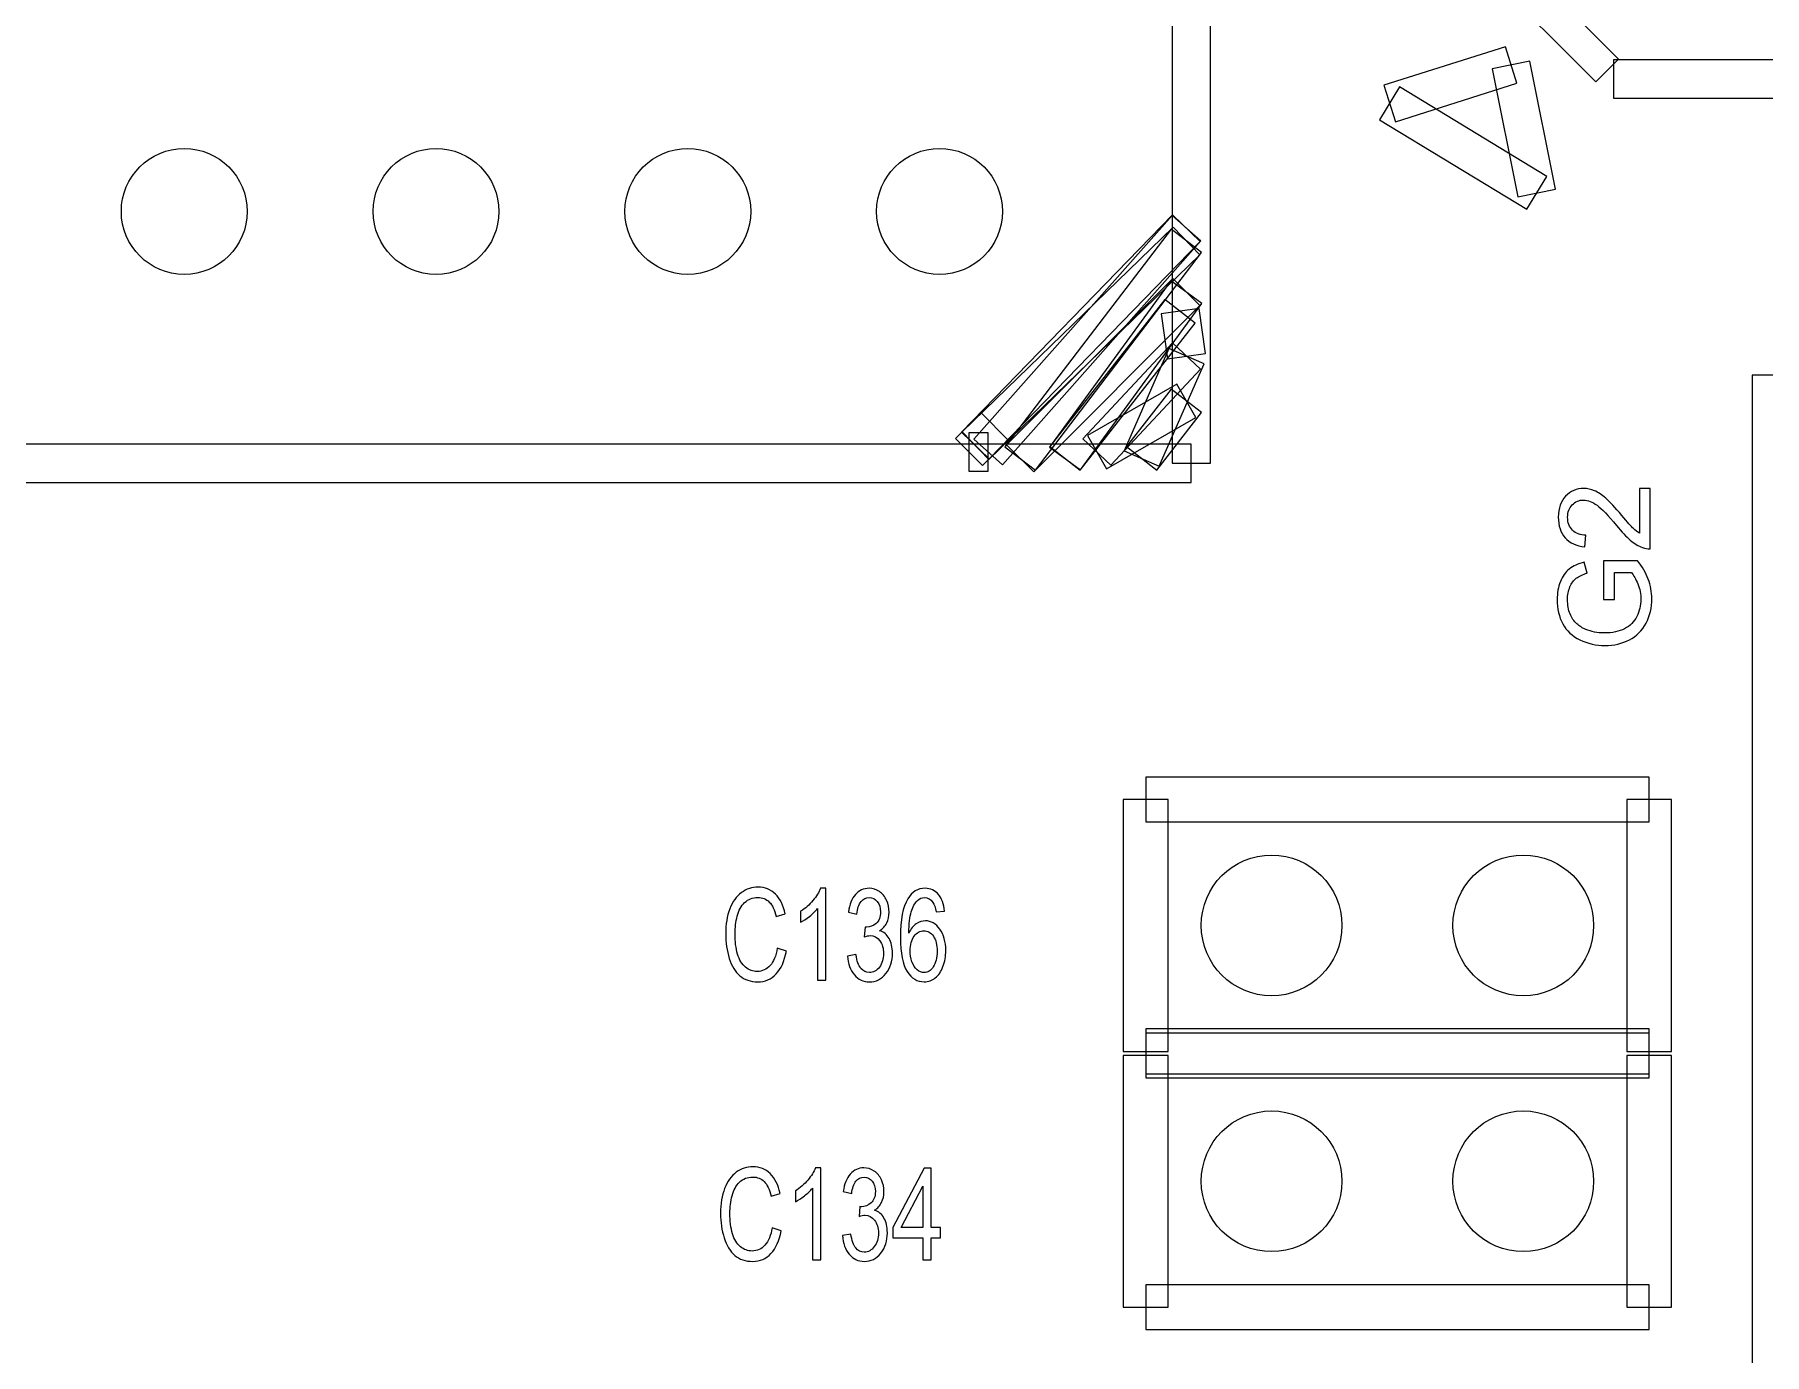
# Model space of a CAD drawing. Header units: millimetres. Extents: x -53.6 to 42.1, y -42.3 to 19.5.
# Drawn here: x -8.46 to -1.58, y -37.68 to -32.44 of the extents above; entities that cross this region are included whole.
import ezdxf

# ---------------------------------------------------------------- set-up
doc = ezdxf.new("R2010")
doc.units = ezdxf.units.MM
doc.header["$MEASUREMENT"] = 0
for name, color, linetype in [('BG_OUTLINE', 7, 'Continuous'), ('PG_SILKSCREEN_TOP', 7, 'Continuous'), ('PIN_TOP', 7, 'Continuous'), ('RD_SILKSCREEN_TOP', 7, 'Continuous')]:
    doc.layers.add(name, color=color, linetype=linetype)

msp = doc.modelspace()

# ---------------------------------------------------------------- linework, layer by layer
at = {"layer": 'BG_OUTLINE', "color": 3, "lineweight": 9}
msp.add_open_spline([(-35.58, -42.2737), (-35.58, -42.2737), (-35.58, 2.7261), (-35.58, 2.7261), (-35.58, 2.7261), (-35.58, 2.7261), (19.4199, 2.7261), (19.4199, 2.7261), (19.4199, 2.7261), (19.4199, 2.7261), (19.4199, -42.2737), (19.4199, -42.2737), (19.4199, -42.2737), (19.4199, -42.2737), (-35.58, -42.2737), (-35.58, -42.2737)], degree=3, knots=[0, 0, 0, 0, 0.25, 0.25, 0.25, 0.25, 0.5, 0.5, 0.5, 0.5, 0.75, 0.75, 0.75, 0.75, 1, 1, 1, 1], dxfattribs=at)
at = {"layer": 'PG_SILKSCREEN_TOP', "color": 6, "lineweight": 9}
for points in [[(-3.7853, -34.1396), (-3.7853, -34.1396), (-3.9377, -34.1396), (-3.9377, -34.1396), (-3.9377, -34.1396), (-3.9377, -34.1396), (-3.9377, -11.1394), (-3.9377, -11.1394), (-3.9377, -11.1394), (-3.9377, -11.1394), (-3.7853, -11.1394), (-3.7853, -11.1394), (-3.7853, -11.1394), (-3.7853, -11.1394), (-3.7853, -34.1396), (-3.7853, -34.1396)], [(-2.165, -32.5354), (-2.165, -32.5354), (-2.2549, -32.6251), (-2.2549, -32.6251), (-2.2549, -32.6251), (-2.2549, -32.6251), (-2.6849, -32.1948), (-2.6849, -32.1948), (-2.6849, -32.1948), (-2.6849, -32.1948), (-2.595, -32.1051), (-2.595, -32.1051), (-2.595, -32.1051), (-2.595, -32.1051), (-2.165, -32.5354), (-2.165, -32.5354)], [(-2.6139, -32.4855), (-2.6139, -32.4855), (-2.568, -32.6308), (-2.568, -32.6308), (-2.568, -32.6308), (-2.568, -32.6308), (-3.0506, -32.7832), (-3.0506, -32.7832), (-3.0506, -32.7832), (-3.0506, -32.7832), (-3.0965, -32.6379), (-3.0965, -32.6379), (-3.0965, -32.6379), (-3.0965, -32.6379), (-2.6139, -32.4855), (-2.6139, -32.4855)], [(-2.4146, -33.0512), (-2.4146, -33.0512), (-2.5641, -33.0811), (-2.5641, -33.0811), (-2.5641, -33.0811), (-2.5641, -33.0811), (-2.6657, -32.5731), (-2.6657, -32.5731), (-2.6657, -32.5731), (-2.6657, -32.5731), (-2.5162, -32.5432), (-2.5162, -32.5432), (-2.5162, -32.5432), (-2.5162, -32.5432), (-2.4146, -33.0512), (-2.4146, -33.0512)], [(11.3234, -32.5374), (11.3234, -32.5374), (11.3234, -32.6898), (11.3234, -32.6898), (11.3234, -32.6898), (11.3234, -32.6898), (-2.1846, -32.6898), (-2.1846, -32.6898), (-2.1846, -32.6898), (-2.1846, -32.6898), (-2.1846, -32.5374), (-2.1846, -32.5374), (-2.1846, -32.5374), (-2.1846, -32.5374), (11.3234, -32.5374), (11.3234, -32.5374)], [(-3.1132, -32.7756), (-3.1132, -32.7756), (-3.0339, -32.6455), (-3.0339, -32.6455), (-3.0339, -32.6455), (-3.0339, -32.6455), (-2.4497, -33.0011), (-2.4497, -33.0011), (-2.4497, -33.0011), (-2.4497, -33.0011), (-2.529, -33.1312), (-2.529, -33.1312), (-2.529, -33.1312), (-2.529, -33.1312), (-3.1132, -32.7756), (-3.1132, -32.7756)], [(-4.6643, -34.1225), (-4.6643, -34.1225), (-4.7736, -34.0164), (-4.7736, -34.0164), (-4.7736, -34.0164), (-4.7736, -34.0164), (-3.9354, -33.1528), (-3.9354, -33.1528), (-3.9354, -33.1528), (-3.9354, -33.1528), (-3.8261, -33.2589), (-3.8261, -33.2589), (-3.8261, -33.2589), (-3.8261, -33.2589), (-4.6643, -34.1225), (-4.6643, -34.1225)], [(-3.9378, -33.1553), (-3.9378, -33.1553), (-3.8237, -33.2564), (-3.8237, -33.2564), (-3.8237, -33.2564), (-3.8237, -33.2564), (-4.6111, -34.1454), (-4.6111, -34.1454), (-4.6111, -34.1454), (-4.6111, -34.1454), (-4.7252, -34.0443), (-4.7252, -34.0443), (-4.7252, -34.0443), (-4.7252, -34.0443), (-3.9378, -33.1553), (-3.9378, -33.1553)], [(-3.9338, -33.2019), (-3.9338, -33.2019), (-3.8277, -33.3114), (-3.8277, -33.3114), (-3.8277, -33.3114), (-3.8277, -33.3114), (-4.6659, -34.1242), (-4.6659, -34.1242), (-4.6659, -34.1242), (-4.6659, -34.1242), (-4.772, -34.0147), (-4.772, -34.0147), (-4.772, -34.0147), (-4.772, -34.0147), (-3.9338, -33.2019), (-3.9338, -33.2019)], [(-4.4806, -34.1665), (-4.4806, -34.1665), (-4.6017, -34.074), (-4.6017, -34.074), (-4.6017, -34.074), (-4.6017, -34.074), (-3.9413, -33.2104), (-3.9413, -33.2104), (-3.9413, -33.2104), (-3.9413, -33.2104), (-3.8202, -33.3029), (-3.8202, -33.3029), (-3.8202, -33.3029), (-3.8202, -33.3029), (-4.4806, -34.1665), (-4.4806, -34.1665)], [(-3.9346, -33.406), (-3.9346, -33.406), (-3.8269, -33.5137), (-3.8269, -33.5137), (-3.8269, -33.5137), (-3.8269, -33.5137), (-4.4873, -34.1741), (-4.4873, -34.1741), (-4.4873, -34.1741), (-4.4873, -34.1741), (-4.595, -34.0664), (-4.595, -34.0664), (-4.595, -34.0664), (-4.595, -34.0664), (-3.9346, -33.406), (-3.9346, -33.406)], [(-4.3018, -34.1652), (-4.3018, -34.1652), (-4.4249, -34.0753), (-4.4249, -34.0753), (-4.4249, -34.0753), (-4.4249, -34.0753), (-3.9423, -33.4149), (-3.9423, -33.4149), (-3.9423, -33.4149), (-3.9423, -33.4149), (-3.8192, -33.5048), (-3.8192, -33.5048), (-3.8192, -33.5048), (-3.8192, -33.5048), (-4.3018, -34.1652), (-4.3018, -34.1652)], [(-3.9662, -33.4891), (-3.9662, -33.4891), (-3.8461, -33.583), (-3.8461, -33.583), (-3.8461, -33.583), (-3.8461, -33.583), (-4.3033, -34.1672), (-4.3033, -34.1672), (-4.3033, -34.1672), (-4.3033, -34.1672), (-4.4234, -34.0733), (-4.4234, -34.0733), (-4.4234, -34.0733), (-4.4234, -34.0733), (-3.9662, -33.4891), (-3.9662, -33.4891)], [(-3.8053, -33.7031), (-3.8053, -33.7031), (-3.9562, -33.7246), (-3.9562, -33.7246), (-3.9562, -33.7246), (-3.9562, -33.7246), (-3.9816, -33.5468), (-3.9816, -33.5468), (-3.9816, -33.5468), (-3.9816, -33.5468), (-3.8307, -33.5253), (-3.8307, -33.5253), (-3.8307, -33.5253), (-3.8307, -33.5253), (-3.8053, -33.7031), (-3.8053, -33.7031)], [(-4.1806, -34.1468), (-4.1806, -34.1468), (-4.2921, -34.0429), (-4.2921, -34.0429), (-4.2921, -34.0429), (-4.2921, -34.0429), (-3.9365, -33.6619), (-3.9365, -33.6619), (-3.9365, -33.6619), (-3.9365, -33.6619), (-3.825, -33.7658), (-3.825, -33.7658), (-3.825, -33.7658), (-3.825, -33.7658), (-4.1806, -34.1468), (-4.1806, -34.1468)], [(-3.9506, -33.6833), (-3.9506, -33.6833), (-3.8109, -33.7444), (-3.8109, -33.7444), (-3.8109, -33.7444), (-3.8109, -33.7444), (-3.9887, -34.1508), (-3.9887, -34.1508), (-3.9887, -34.1508), (-3.9887, -34.1508), (-4.1284, -34.0897), (-4.1284, -34.0897), (-4.1284, -34.0897), (-4.1284, -34.0897), (-3.9506, -33.6833), (-3.9506, -33.6833)], [(-1.6329, -33.7901), (-1.6329, -33.7901), (-1.4551, -33.7901), (-1.4551, -33.7901), (-1.4551, -33.7901), (-1.4551, -33.7901), (-1.4551, -41.5117), (-1.4551, -41.5117), (-1.4551, -41.5117), (-1.4551, -41.5117), (-1.6329, -41.5117), (-1.6329, -41.5117), (-1.6329, -41.5117), (-1.6329, -41.5117), (-1.6329, -33.7901), (-1.6329, -33.7901)], [(-3.9186, -33.8255), (-3.9186, -33.8255), (-3.8429, -33.9578), (-3.8429, -33.9578), (-3.8429, -33.9578), (-3.8429, -33.9578), (-4.1985, -34.161), (-4.1985, -34.161), (-4.1985, -34.161), (-4.1985, -34.161), (-4.2742, -34.0287), (-4.2742, -34.0287), (-4.2742, -34.0287), (-4.2742, -34.0287), (-3.9186, -33.8255), (-3.9186, -33.8255)], [(-3.9984, -34.167), (-3.9984, -34.167), (-4.1187, -34.0735), (-4.1187, -34.0735), (-4.1187, -34.0735), (-4.1187, -34.0735), (-3.9409, -33.8449), (-3.9409, -33.8449), (-3.9409, -33.8449), (-3.9409, -33.8449), (-3.8206, -33.9384), (-3.8206, -33.9384), (-3.8206, -33.9384), (-3.8206, -33.9384), (-3.9984, -34.167), (-3.9984, -34.167)], [(-4.6905, -34.1487), (-4.6905, -34.1487), (-4.7982, -34.041), (-4.7982, -34.041), (-4.7982, -34.041), (-4.7982, -34.041), (-4.6966, -33.9394), (-4.6966, -33.9394), (-4.6966, -33.9394), (-4.6966, -33.9394), (-4.5889, -34.0471), (-4.5889, -34.0471), (-4.5889, -34.0471), (-4.5889, -34.0471), (-4.6905, -34.1487), (-4.6905, -34.1487)], [(-26.8617, -34.2158), (-26.8617, -34.2158), (-26.8617, -34.0634), (-26.8617, -34.0634), (-26.8617, -34.0634), (-26.8617, -34.0634), (-3.8615, -34.0634), (-3.8615, -34.0634), (-3.8615, -34.0634), (-3.8615, -34.0634), (-3.8615, -34.2158), (-3.8615, -34.2158), (-3.8615, -34.2158), (-3.8615, -34.2158), (-26.8617, -34.2158), (-26.8617, -34.2158)], [(-4.6682, -34.0187), (-4.6682, -34.0187), (-4.6682, -34.1711), (-4.6682, -34.1711), (-4.6682, -34.1711), (-4.6682, -34.1711), (-4.7444, -34.1711), (-4.7444, -34.1711), (-4.7444, -34.1711), (-4.7444, -34.1711), (-4.7444, -34.0187), (-4.7444, -34.0187), (-4.7444, -34.0187), (-4.7444, -34.0187), (-4.6682, -34.0187), (-4.6682, -34.0187)], [(-4.0426, -35.5635), (-4.0426, -35.5635), (-4.0426, -35.3857), (-4.0426, -35.3857), (-4.0426, -35.3857), (-4.0426, -35.3857), (-2.0426, -35.3857), (-2.0426, -35.3857), (-2.0426, -35.3857), (-2.0426, -35.3857), (-2.0426, -35.5635), (-2.0426, -35.5635), (-2.0426, -35.5635), (-2.0426, -35.5635), (-4.0426, -35.5635), (-4.0426, -35.5635)], [(-3.9537, -36.4744), (-3.9537, -36.4744), (-4.1315, -36.4744), (-4.1315, -36.4744), (-4.1315, -36.4744), (-4.1315, -36.4744), (-4.1315, -35.4746), (-4.1315, -35.4746), (-4.1315, -35.4746), (-4.1315, -35.4746), (-3.9537, -35.4746), (-3.9537, -35.4746), (-3.9537, -35.4746), (-3.9537, -35.4746), (-3.9537, -36.4744), (-3.9537, -36.4744)], [(-2.1315, -35.4746), (-2.1315, -35.4746), (-1.9537, -35.4746), (-1.9537, -35.4746), (-1.9537, -35.4746), (-1.9537, -35.4746), (-1.9537, -36.4744), (-1.9537, -36.4744), (-1.9537, -36.4744), (-1.9537, -36.4744), (-2.1315, -36.4744), (-2.1315, -36.4744), (-2.1315, -36.4744), (-2.1315, -36.4744), (-2.1315, -35.4746), (-2.1315, -35.4746)], [(-2.0426, -36.3855), (-2.0426, -36.3855), (-2.0426, -36.5633), (-2.0426, -36.5633), (-2.0426, -36.5633), (-2.0426, -36.5633), (-4.0426, -36.5633), (-4.0426, -36.5633), (-4.0426, -36.5633), (-4.0426, -36.5633), (-4.0426, -36.3855), (-4.0426, -36.3855), (-4.0426, -36.3855), (-4.0426, -36.3855), (-2.0426, -36.3855), (-2.0426, -36.3855)], [(-4.0426, -36.5795), (-4.0426, -36.5795), (-4.0426, -36.4017), (-4.0426, -36.4017), (-4.0426, -36.4017), (-4.0426, -36.4017), (-2.0426, -36.4017), (-2.0426, -36.4017), (-2.0426, -36.4017), (-2.0426, -36.4017), (-2.0426, -36.5795), (-2.0426, -36.5795), (-2.0426, -36.5795), (-2.0426, -36.5795), (-4.0426, -36.5795), (-4.0426, -36.5795)], [(-3.9537, -37.4904), (-3.9537, -37.4904), (-4.1315, -37.4904), (-4.1315, -37.4904), (-4.1315, -37.4904), (-4.1315, -37.4904), (-4.1315, -36.4906), (-4.1315, -36.4906), (-4.1315, -36.4906), (-4.1315, -36.4906), (-3.9537, -36.4906), (-3.9537, -36.4906), (-3.9537, -36.4906), (-3.9537, -36.4906), (-3.9537, -37.4904), (-3.9537, -37.4904)], [(-2.1315, -36.4906), (-2.1315, -36.4906), (-1.9537, -36.4906), (-1.9537, -36.4906), (-1.9537, -36.4906), (-1.9537, -36.4906), (-1.9537, -37.4904), (-1.9537, -37.4904), (-1.9537, -37.4904), (-1.9537, -37.4904), (-2.1315, -37.4904), (-2.1315, -37.4904), (-2.1315, -37.4904), (-2.1315, -37.4904), (-2.1315, -36.4906), (-2.1315, -36.4906)], [(-2.0426, -37.4015), (-2.0426, -37.4015), (-2.0426, -37.5793), (-2.0426, -37.5793), (-2.0426, -37.5793), (-2.0426, -37.5793), (-4.0426, -37.5793), (-4.0426, -37.5793), (-4.0426, -37.5793), (-4.0426, -37.5793), (-4.0426, -37.4015), (-4.0426, -37.4015), (-4.0426, -37.4015), (-4.0426, -37.4015), (-2.0426, -37.4015), (-2.0426, -37.4015)]]:
    msp.add_open_spline(points, degree=3, knots=[0, 0, 0, 0, 0.25, 0.25, 0.25, 0.25, 0.5, 0.5, 0.5, 0.5, 0.75, 0.75, 0.75, 0.75, 1, 1, 1, 1], dxfattribs=at)
at = {"layer": 'PIN_TOP', "lineweight": 9}
for points in [[(-7.6115, -33.1396), (-7.6115, -33.0015), (-7.7234, -32.8896), (-7.8614, -32.8896), (-7.8614, -32.8896), (-7.9995, -32.8896), (-8.1114, -33.0015), (-8.1114, -33.1395), (-8.1114, -33.1395), (-8.1114, -33.2776), (-7.9995, -33.3895), (-7.8615, -33.3895), (-7.8615, -33.3895), (-7.7234, -33.3895), (-7.6115, -33.2776), (-7.6115, -33.1396)], [(-6.6115, -33.1396), (-6.6115, -33.0015), (-6.7234, -32.8896), (-6.8614, -32.8896), (-6.8614, -32.8896), (-6.9995, -32.8896), (-7.1114, -33.0015), (-7.1114, -33.1395), (-7.1114, -33.1395), (-7.1114, -33.2776), (-6.9995, -33.3895), (-6.8615, -33.3895), (-6.8615, -33.3895), (-6.7234, -33.3895), (-6.6115, -33.2776), (-6.6115, -33.1396)], [(-5.6115, -33.1396), (-5.6115, -33.0015), (-5.7234, -32.8896), (-5.8614, -32.8896), (-5.8614, -32.8896), (-5.9995, -32.8896), (-6.1114, -33.0015), (-6.1114, -33.1395), (-6.1114, -33.1395), (-6.1114, -33.2776), (-5.9995, -33.3895), (-5.8615, -33.3895), (-5.8615, -33.3895), (-5.7234, -33.3895), (-5.6115, -33.2776), (-5.6115, -33.1396)], [(-4.6115, -33.1396), (-4.6115, -33.0015), (-4.7234, -32.8896), (-4.8614, -32.8896), (-4.8614, -32.8896), (-4.9995, -32.8896), (-5.1114, -33.0015), (-5.1114, -33.1395), (-5.1114, -33.1395), (-5.1114, -33.2776), (-4.9995, -33.3895), (-4.8615, -33.3895), (-4.8615, -33.3895), (-4.7234, -33.3895), (-4.6115, -33.2776), (-4.6115, -33.1396)], [(-3.2631, -35.9745), (-3.2631, -35.8201), (-3.3881, -35.6951), (-3.5424, -35.6951), (-3.5424, -35.6951), (-3.6968, -35.695), (-3.8218, -35.8201), (-3.8218, -35.9744), (-3.8218, -35.9744), (-3.8219, -36.1288), (-3.6968, -36.2538), (-3.5425, -36.2538), (-3.5425, -36.2538), (-3.3881, -36.2539), (-3.2631, -36.1288), (-3.2631, -35.9745)], [(-2.2633, -35.9745), (-2.2633, -35.8201), (-2.3883, -35.6951), (-2.5426, -35.6951), (-2.5426, -35.6951), (-2.697, -35.695), (-2.822, -35.8201), (-2.822, -35.9744), (-2.822, -35.9744), (-2.8221, -36.1288), (-2.697, -36.2538), (-2.5427, -36.2538), (-2.5427, -36.2538), (-2.3883, -36.2539), (-2.2633, -36.1288), (-2.2633, -35.9745)], [(-3.2631, -36.9905), (-3.2631, -36.8361), (-3.3881, -36.7111), (-3.5424, -36.7111), (-3.5424, -36.7111), (-3.6968, -36.711), (-3.8218, -36.8361), (-3.8218, -36.9904), (-3.8218, -36.9904), (-3.8219, -37.1448), (-3.6968, -37.2698), (-3.5425, -37.2698), (-3.5425, -37.2698), (-3.3881, -37.2699), (-3.2631, -37.1448), (-3.2631, -36.9905)], [(-2.2633, -36.9905), (-2.2633, -36.8361), (-2.3883, -36.7111), (-2.5426, -36.7111), (-2.5426, -36.7111), (-2.697, -36.711), (-2.822, -36.8361), (-2.822, -36.9904), (-2.822, -36.9904), (-2.8221, -37.1448), (-2.697, -37.2698), (-2.5427, -37.2698), (-2.5427, -37.2698), (-2.3883, -37.2699), (-2.2633, -37.1448), (-2.2633, -36.9905)]]:
    msp.add_open_spline(points, degree=3, knots=[0, 0, 0, 0, 0.25, 0.25, 0.25, 0.25, 0.5, 0.5, 0.5, 0.5, 0.75, 0.75, 0.75, 0.75, 1, 1, 1, 1], dxfattribs=at)
at = {"layer": 'RD_SILKSCREEN_TOP', "color": 8}
for points, knots in [([(-2.0812, -34.239), (-2.0812, -34.239), (-2.0383, -34.239), (-2.0383, -34.239), (-2.0383, -34.239), (-2.0383, -34.239), (-2.0383, -34.4794), (-2.0383, -34.4794), (-2.0383, -34.4794), (-2.0491, -34.4797), (-2.0594, -34.478), (-2.0693, -34.4742), (-2.0693, -34.4742), (-2.0857, -34.4681), (-2.1018, -34.4583), (-2.1177, -34.4448), (-2.1177, -34.4448), (-2.1335, -34.4313), (-2.1519, -34.4118), (-2.1728, -34.3864), (-2.1728, -34.3864), (-2.2052, -34.3469), (-2.2308, -34.3201), (-2.2498, -34.3062), (-2.2498, -34.3062), (-2.2687, -34.2924), (-2.2866, -34.2854), (-2.3035, -34.2854), (-2.3035, -34.2854), (-2.3212, -34.2854), (-2.3361, -34.2918), (-2.3483, -34.3044), (-2.3483, -34.3044), (-2.3604, -34.3171), (-2.3665, -34.3336), (-2.3665, -34.3539), (-2.3665, -34.3539), (-2.3665, -34.3754), (-2.36, -34.3926), (-2.3471, -34.4055), (-2.3471, -34.4055), (-2.3342, -34.4184), (-2.3163, -34.425), (-2.2936, -34.4251), (-2.2936, -34.4251), (-2.2936, -34.4251), (-2.2982, -34.471), (-2.2982, -34.471), (-2.2982, -34.471), (-2.3325, -34.4679), (-2.3586, -34.456), (-2.3765, -34.4355), (-2.3765, -34.4355), (-2.3945, -34.415), (-2.4035, -34.3874), (-2.4035, -34.3529), (-2.4035, -34.3529), (-2.4035, -34.318), (-2.3937, -34.2904), (-2.3744, -34.2701), (-2.3744, -34.2701), (-2.355, -34.2497), (-2.3311, -34.2395), (-2.3025, -34.2395), (-2.3025, -34.2395), (-2.2879, -34.2395), (-2.2736, -34.2425), (-2.2595, -34.2485), (-2.2595, -34.2485), (-2.2455, -34.2544), (-2.2307, -34.2643), (-2.2152, -34.2781), (-2.2152, -34.2781), (-2.1996, -34.2919), (-2.1783, -34.3149), (-2.1512, -34.347), (-2.1512, -34.347), (-2.1286, -34.3737), (-2.1134, -34.3909), (-2.1054, -34.3985), (-2.1054, -34.3985), (-2.0974, -34.4062), (-2.0894, -34.4124), (-2.0812, -34.4174), (-2.0812, -34.4174), (-2.0812, -34.4174), (-2.0812, -34.239), (-2.0812, -34.239)], [0, 0, 0, 0, 0.045455, 0.045455, 0.045455, 0.045455, 0.090909, 0.090909, 0.090909, 0.090909, 0.136364, 0.136364, 0.136364, 0.136364, 0.181818, 0.181818, 0.181818, 0.181818, 0.227273, 0.227273, 0.227273, 0.227273, 0.272727, 0.272727, 0.272727, 0.272727, 0.318182, 0.318182, 0.318182, 0.318182, 0.363636, 0.363636, 0.363636, 0.363636, 0.409091, 0.409091, 0.409091, 0.409091, 0.454545, 0.454545, 0.454545, 0.454545, 0.5, 0.5, 0.5, 0.5, 0.545455, 0.545455, 0.545455, 0.545455, 0.590909, 0.590909, 0.590909, 0.590909, 0.636364, 0.636364, 0.636364, 0.636364, 0.681818, 0.681818, 0.681818, 0.681818, 0.727273, 0.727273, 0.727273, 0.727273, 0.772727, 0.772727, 0.772727, 0.772727, 0.818182, 0.818182, 0.818182, 0.818182, 0.863636, 0.863636, 0.863636, 0.863636, 0.909091, 0.909091, 0.909091, 0.909091, 0.954545, 0.954545, 0.954545, 0.954545, 1, 1, 1, 1]), ([(-2.181, -34.6805), (-2.181, -34.6805), (-2.2236, -34.6805), (-2.2236, -34.6805), (-2.2236, -34.6805), (-2.2236, -34.6805), (-2.2238, -34.5265), (-2.2238, -34.5265), (-2.2238, -34.5265), (-2.2238, -34.5265), (-2.0889, -34.5265), (-2.0889, -34.5265), (-2.0889, -34.5265), (-2.07, -34.5501), (-2.0559, -34.5745), (-2.0463, -34.5997), (-2.0463, -34.5997), (-2.0369, -34.6248), (-2.0321, -34.6506), (-2.0321, -34.677), (-2.0321, -34.677), (-2.0321, -34.7128), (-2.0397, -34.7453), (-2.0551, -34.7744), (-2.0551, -34.7744), (-2.0703, -34.8036), (-2.0925, -34.8256), (-2.1214, -34.8405), (-2.1214, -34.8405), (-2.1503, -34.8554), (-2.1827, -34.8629), (-2.2184, -34.8629), (-2.2184, -34.8629), (-2.2538, -34.8629), (-2.2868, -34.8554), (-2.3174, -34.8406), (-2.3174, -34.8406), (-2.3482, -34.8259), (-2.371, -34.8046), (-2.3859, -34.7768), (-2.3859, -34.7768), (-2.4007, -34.749), (-2.4081, -34.717), (-2.4081, -34.6808), (-2.4081, -34.6808), (-2.4081, -34.6545), (-2.4039, -34.6307), (-2.3953, -34.6095), (-2.3953, -34.6095), (-2.3869, -34.5882), (-2.375, -34.5716), (-2.3598, -34.5595), (-2.3598, -34.5595), (-2.3445, -34.5474), (-2.3247, -34.5383), (-2.3003, -34.5319), (-2.3003, -34.5319), (-2.3003, -34.5319), (-2.2883, -34.5754), (-2.2883, -34.5754), (-2.2883, -34.5754), (-2.3069, -34.5809), (-2.3214, -34.5876), (-2.332, -34.5957), (-2.332, -34.5957), (-2.3426, -34.6038), (-2.3511, -34.6154), (-2.3574, -34.6305), (-2.3574, -34.6305), (-2.3638, -34.6455), (-2.367, -34.6622), (-2.367, -34.6805), (-2.367, -34.6805), (-2.367, -34.7025), (-2.3636, -34.7216), (-2.3569, -34.7376), (-2.3569, -34.7376), (-2.3502, -34.7537), (-2.3414, -34.7665), (-2.3305, -34.7764), (-2.3305, -34.7764), (-2.3196, -34.7863), (-2.3076, -34.7939), (-2.2945, -34.7994), (-2.2945, -34.7994), (-2.2721, -34.8086), (-2.2477, -34.8133), (-2.2213, -34.8133), (-2.2213, -34.8133), (-2.1889, -34.8133), (-2.1618, -34.8077), (-2.14, -34.7965), (-2.14, -34.7965), (-2.1181, -34.7853), (-2.102, -34.7691), (-2.0914, -34.7477), (-2.0914, -34.7477), (-2.0808, -34.7264), (-2.0755, -34.7038), (-2.0755, -34.6798), (-2.0755, -34.6798), (-2.0755, -34.6589), (-2.0795, -34.6386), (-2.0876, -34.6188), (-2.0876, -34.6188), (-2.0955, -34.5989), (-2.1041, -34.5839), (-2.1132, -34.5737), (-2.1132, -34.5737), (-2.1132, -34.5737), (-2.181, -34.5737), (-2.181, -34.5737), (-2.181, -34.5737), (-2.181, -34.5737), (-2.181, -34.6805), (-2.181, -34.6805)], [0, 0, 0, 0, 0.034483, 0.034483, 0.034483, 0.034483, 0.068966, 0.068966, 0.068966, 0.068966, 0.103448, 0.103448, 0.103448, 0.103448, 0.137931, 0.137931, 0.137931, 0.137931, 0.172414, 0.172414, 0.172414, 0.172414, 0.206897, 0.206897, 0.206897, 0.206897, 0.241379, 0.241379, 0.241379, 0.241379, 0.275862, 0.275862, 0.275862, 0.275862, 0.310345, 0.310345, 0.310345, 0.310345, 0.344828, 0.344828, 0.344828, 0.344828, 0.37931, 0.37931, 0.37931, 0.37931, 0.413793, 0.413793, 0.413793, 0.413793, 0.448276, 0.448276, 0.448276, 0.448276, 0.482759, 0.482759, 0.482759, 0.482759, 0.517241, 0.517241, 0.517241, 0.517241, 0.551724, 0.551724, 0.551724, 0.551724, 0.586207, 0.586207, 0.586207, 0.586207, 0.62069, 0.62069, 0.62069, 0.62069, 0.655172, 0.655172, 0.655172, 0.655172, 0.689655, 0.689655, 0.689655, 0.689655, 0.724138, 0.724138, 0.724138, 0.724138, 0.758621, 0.758621, 0.758621, 0.758621, 0.793103, 0.793103, 0.793103, 0.793103, 0.827586, 0.827586, 0.827586, 0.827586, 0.862069, 0.862069, 0.862069, 0.862069, 0.896552, 0.896552, 0.896552, 0.896552, 0.931034, 0.931034, 0.931034, 0.931034, 0.965517, 0.965517, 0.965517, 0.965517, 1, 1, 1, 1]), ([(-5.506, -36.0647), (-5.506, -36.0647), (-5.4698, -36.0769), (-5.4698, -36.0769), (-5.4698, -36.0769), (-5.4774, -36.1163), (-5.491, -36.1465), (-5.5106, -36.1673), (-5.5106, -36.1673), (-5.5303, -36.1881), (-5.5543, -36.1984), (-5.5828, -36.1984), (-5.5828, -36.1984), (-5.6122, -36.1984), (-5.6361, -36.1904), (-5.6544, -36.1745), (-5.6544, -36.1745), (-5.6729, -36.1585), (-5.6869, -36.1354), (-5.6965, -36.1052), (-5.6965, -36.1052), (-5.7061, -36.0749), (-5.7109, -36.0423), (-5.7109, -36.0076), (-5.7109, -36.0076), (-5.7109, -35.9698), (-5.7055, -35.9368), (-5.6946, -35.9086), (-5.6946, -35.9086), (-5.6838, -35.8804), (-5.6684, -35.859), (-5.6483, -35.8443), (-5.6483, -35.8443), (-5.6283, -35.8297), (-5.6063, -35.8224), (-5.5822, -35.8224), (-5.5822, -35.8224), (-5.5549, -35.8224), (-5.532, -35.8316), (-5.5134, -35.8501), (-5.5134, -35.8501), (-5.4948, -35.8687), (-5.4818, -35.8947), (-5.4745, -35.9283), (-5.4745, -35.9283), (-5.4745, -35.9283), (-5.51, -35.9395), (-5.51, -35.9395), (-5.51, -35.9395), (-5.5164, -35.913), (-5.5255, -35.8938), (-5.5375, -35.8816), (-5.5375, -35.8816), (-5.5495, -35.8695), (-5.5647, -35.8635), (-5.583, -35.8635), (-5.583, -35.8635), (-5.6039, -35.8635), (-5.6214, -35.8702), (-5.6355, -35.8836), (-5.6355, -35.8836), (-5.6496, -35.8971), (-5.6595, -35.915), (-5.6651, -35.9376), (-5.6651, -35.9376), (-5.6709, -35.9601), (-5.6737, -35.9834), (-5.6737, -36.0074), (-5.6737, -36.0074), (-5.6737, -36.0384), (-5.6704, -36.0653), (-5.6636, -36.0884), (-5.6636, -36.0884), (-5.6568, -36.1114), (-5.6464, -36.1287), (-5.632, -36.1401), (-5.632, -36.1401), (-5.6178, -36.1516), (-5.6023, -36.1572), (-5.5857, -36.1572), (-5.5857, -36.1572), (-5.5655, -36.1572), (-5.5484, -36.1494), (-5.5344, -36.1339), (-5.5344, -36.1339), (-5.5204, -36.1184), (-5.5109, -36.0953), (-5.506, -36.0647)], [0, 0, 0, 0, 0.045455, 0.045455, 0.045455, 0.045455, 0.090909, 0.090909, 0.090909, 0.090909, 0.136364, 0.136364, 0.136364, 0.136364, 0.181818, 0.181818, 0.181818, 0.181818, 0.227273, 0.227273, 0.227273, 0.227273, 0.272727, 0.272727, 0.272727, 0.272727, 0.318182, 0.318182, 0.318182, 0.318182, 0.363636, 0.363636, 0.363636, 0.363636, 0.409091, 0.409091, 0.409091, 0.409091, 0.454545, 0.454545, 0.454545, 0.454545, 0.5, 0.5, 0.5, 0.5, 0.545455, 0.545455, 0.545455, 0.545455, 0.590909, 0.590909, 0.590909, 0.590909, 0.636364, 0.636364, 0.636364, 0.636364, 0.681818, 0.681818, 0.681818, 0.681818, 0.727273, 0.727273, 0.727273, 0.727273, 0.772727, 0.772727, 0.772727, 0.772727, 0.818182, 0.818182, 0.818182, 0.818182, 0.863636, 0.863636, 0.863636, 0.863636, 0.909091, 0.909091, 0.909091, 0.909091, 0.954545, 0.954545, 0.954545, 0.954545, 1, 1, 1, 1]), ([(-5.3128, -36.1922), (-5.3128, -36.1922), (-5.3462, -36.1922), (-5.3462, -36.1922), (-5.3462, -36.1922), (-5.3462, -36.1922), (-5.3462, -35.9077), (-5.3462, -35.9077), (-5.3462, -35.9077), (-5.3543, -35.918), (-5.3648, -35.9282), (-5.3779, -35.9385), (-5.3779, -35.9385), (-5.3911, -35.9487), (-5.4028, -35.9564), (-5.4132, -35.9615), (-5.4132, -35.9615), (-5.4132, -35.9615), (-5.4132, -35.9184), (-5.4132, -35.9184), (-5.4132, -35.9184), (-5.3945, -35.9066), (-5.3781, -35.8924), (-5.3641, -35.8757), (-5.3641, -35.8757), (-5.3502, -35.859), (-5.3402, -35.8428), (-5.3343, -35.827), (-5.3343, -35.827), (-5.3343, -35.827), (-5.3128, -35.827), (-5.3128, -35.827), (-5.3128, -35.827), (-5.3128, -35.827), (-5.3128, -36.1922), (-5.3128, -36.1922)], [0, 0, 0, 0, 0.111111, 0.111111, 0.111111, 0.111111, 0.222222, 0.222222, 0.222222, 0.222222, 0.333333, 0.333333, 0.333333, 0.333333, 0.444444, 0.444444, 0.444444, 0.444444, 0.555556, 0.555556, 0.555556, 0.555556, 0.666667, 0.666667, 0.666667, 0.666667, 0.777778, 0.777778, 0.777778, 0.777778, 0.888889, 0.888889, 0.888889, 0.888889, 1, 1, 1, 1]), ([(-5.2269, -36.0962), (-5.2269, -36.0962), (-5.1934, -36.0903), (-5.1934, -36.0903), (-5.1934, -36.0903), (-5.1896, -36.1156), (-5.183, -36.1338), (-5.1738, -36.145), (-5.1738, -36.145), (-5.1645, -36.1561), (-5.1533, -36.1617), (-5.14, -36.1617), (-5.14, -36.1617), (-5.1242, -36.1617), (-5.111, -36.1544), (-5.1001, -36.1399), (-5.1001, -36.1399), (-5.0893, -36.1253), (-5.0838, -36.1073), (-5.0838, -36.0858), (-5.0838, -36.0858), (-5.0838, -36.0653), (-5.0888, -36.0484), (-5.0989, -36.0351), (-5.0989, -36.0351), (-5.109, -36.0218), (-5.1218, -36.0151), (-5.1372, -36.0151), (-5.1372, -36.0151), (-5.1436, -36.0151), (-5.1515, -36.0168), (-5.1608, -36.0201), (-5.1608, -36.0201), (-5.1608, -36.0201), (-5.1571, -35.9809), (-5.1571, -35.9809), (-5.1571, -35.9809), (-5.1549, -35.9812), (-5.1531, -35.9814), (-5.1517, -35.9814), (-5.1517, -35.9814), (-5.1375, -35.9814), (-5.1247, -35.9764), (-5.1132, -35.9665), (-5.1132, -35.9665), (-5.1018, -35.9566), (-5.0961, -35.9412), (-5.0961, -35.9206), (-5.0961, -35.9206), (-5.0961, -35.9042), (-5.1002, -35.8906), (-5.1086, -35.8799), (-5.1086, -35.8799), (-5.1169, -35.8692), (-5.1276, -35.8638), (-5.1408, -35.8638), (-5.1408, -35.8638), (-5.1538, -35.8638), (-5.1647, -35.8693), (-5.1733, -35.8801), (-5.1733, -35.8801), (-5.182, -35.891), (-5.1876, -35.9075), (-5.1901, -35.9293), (-5.1901, -35.9293), (-5.1901, -35.9293), (-5.2236, -35.9214), (-5.2236, -35.9214), (-5.2236, -35.9214), (-5.2195, -35.8914), (-5.2101, -35.8682), (-5.1956, -35.8518), (-5.1956, -35.8518), (-5.1811, -35.8353), (-5.1631, -35.827), (-5.1415, -35.827), (-5.1415, -35.827), (-5.1266, -35.827), (-5.1129, -35.8314), (-5.1004, -35.8398), (-5.1004, -35.8398), (-5.0879, -35.8484), (-5.0783, -35.86), (-5.0717, -35.8747), (-5.0717, -35.8747), (-5.065, -35.8894), (-5.0617, -35.905), (-5.0617, -35.9216), (-5.0617, -35.9216), (-5.0617, -35.9373), (-5.0648, -35.9516), (-5.0712, -35.9645), (-5.0712, -35.9645), (-5.0775, -35.9774), (-5.0869, -35.9876), (-5.0993, -35.9953), (-5.0993, -35.9953), (-5.0832, -36.0002), (-5.0706, -36.0105), (-5.0617, -36.0262), (-5.0617, -36.0262), (-5.0528, -36.0417), (-5.0484, -36.0613), (-5.0484, -36.0848), (-5.0484, -36.0848), (-5.0484, -36.1165), (-5.057, -36.1434), (-5.0744, -36.1655), (-5.0744, -36.1655), (-5.0917, -36.1876), (-5.1137, -36.1986), (-5.1402, -36.1986), (-5.1402, -36.1986), (-5.1642, -36.1986), (-5.184, -36.1892), (-5.1998, -36.1701), (-5.1998, -36.1701), (-5.2157, -36.1511), (-5.2247, -36.1265), (-5.2269, -36.0962)], [0, 0, 0, 0, 0.033333, 0.033333, 0.033333, 0.033333, 0.066667, 0.066667, 0.066667, 0.066667, 0.1, 0.1, 0.1, 0.1, 0.133333, 0.133333, 0.133333, 0.133333, 0.166667, 0.166667, 0.166667, 0.166667, 0.2, 0.2, 0.2, 0.2, 0.233333, 0.233333, 0.233333, 0.233333, 0.266667, 0.266667, 0.266667, 0.266667, 0.3, 0.3, 0.3, 0.3, 0.333333, 0.333333, 0.333333, 0.333333, 0.366667, 0.366667, 0.366667, 0.366667, 0.4, 0.4, 0.4, 0.4, 0.433333, 0.433333, 0.433333, 0.433333, 0.466667, 0.466667, 0.466667, 0.466667, 0.5, 0.5, 0.5, 0.5, 0.533333, 0.533333, 0.533333, 0.533333, 0.566667, 0.566667, 0.566667, 0.566667, 0.6, 0.6, 0.6, 0.6, 0.633333, 0.633333, 0.633333, 0.633333, 0.666667, 0.666667, 0.666667, 0.666667, 0.7, 0.7, 0.7, 0.7, 0.733333, 0.733333, 0.733333, 0.733333, 0.766667, 0.766667, 0.766667, 0.766667, 0.8, 0.8, 0.8, 0.8, 0.833333, 0.833333, 0.833333, 0.833333, 0.866667, 0.866667, 0.866667, 0.866667, 0.9, 0.9, 0.9, 0.9, 0.933333, 0.933333, 0.933333, 0.933333, 0.966667, 0.966667, 0.966667, 0.966667, 1, 1, 1, 1]), ([(-4.8415, -35.9176), (-4.8415, -35.9176), (-4.8747, -35.9211), (-4.8747, -35.9211), (-4.8747, -35.9211), (-4.8777, -35.9036), (-4.8819, -35.8908), (-4.8874, -35.8829), (-4.8874, -35.8829), (-4.8964, -35.8701), (-4.9076, -35.8638), (-4.9209, -35.8638), (-4.9209, -35.8638), (-4.9316, -35.8638), (-4.9409, -35.8678), (-4.949, -35.8757), (-4.949, -35.8757), (-4.9595, -35.886), (-4.9678, -35.9009), (-4.9739, -35.9206), (-4.9739, -35.9206), (-4.9799, -35.9402), (-4.9832, -35.9683), (-4.9834, -36.0047), (-4.9834, -36.0047), (-4.9753, -35.9883), (-4.9654, -35.9761), (-4.9538, -35.9682), (-4.9538, -35.9682), (-4.9422, -35.9603), (-4.9299, -35.9563), (-4.9172, -35.9563), (-4.9172, -35.9563), (-4.8948, -35.9563), (-4.8758, -35.9672), (-4.8602, -35.9892), (-4.8602, -35.9892), (-4.8444, -36.0111), (-4.8366, -36.0394), (-4.8366, -36.0741), (-4.8366, -36.0741), (-4.8366, -36.097), (-4.8403, -36.1181), (-4.8477, -36.1378), (-4.8477, -36.1378), (-4.855, -36.1573), (-4.8652, -36.1724), (-4.8781, -36.1828), (-4.8781, -36.1828), (-4.891, -36.1932), (-4.9056, -36.1984), (-4.922, -36.1984), (-4.922, -36.1984), (-4.9499, -36.1984), (-4.9726, -36.1847), (-4.9902, -36.1573), (-4.9902, -36.1573), (-5.0079, -36.13), (-5.0167, -36.0848), (-5.0167, -36.022), (-5.0167, -36.022), (-5.0167, -35.9517), (-5.0069, -35.9007), (-4.9874, -35.8688), (-4.9874, -35.8688), (-4.9705, -35.841), (-4.9476, -35.827), (-4.9188, -35.827), (-4.9188, -35.827), (-4.8974, -35.827), (-4.8798, -35.8351), (-4.8661, -35.8512), (-4.8661, -35.8512), (-4.8524, -35.8672), (-4.8442, -35.8893), (-4.8415, -35.9176)], [0, 0, 0, 0, 0.052632, 0.052632, 0.052632, 0.052632, 0.105263, 0.105263, 0.105263, 0.105263, 0.157895, 0.157895, 0.157895, 0.157895, 0.210526, 0.210526, 0.210526, 0.210526, 0.263158, 0.263158, 0.263158, 0.263158, 0.315789, 0.315789, 0.315789, 0.315789, 0.368421, 0.368421, 0.368421, 0.368421, 0.421053, 0.421053, 0.421053, 0.421053, 0.473684, 0.473684, 0.473684, 0.473684, 0.526316, 0.526316, 0.526316, 0.526316, 0.578947, 0.578947, 0.578947, 0.578947, 0.631579, 0.631579, 0.631579, 0.631579, 0.684211, 0.684211, 0.684211, 0.684211, 0.736842, 0.736842, 0.736842, 0.736842, 0.789474, 0.789474, 0.789474, 0.789474, 0.842105, 0.842105, 0.842105, 0.842105, 0.894737, 0.894737, 0.894737, 0.894737, 0.947368, 0.947368, 0.947368, 0.947368, 1, 1, 1, 1]), ([(-4.9782, -36.0743), (-4.9782, -36.0898), (-4.9757, -36.1045), (-4.9708, -36.1185), (-4.9708, -36.1185), (-4.9659, -36.1326), (-4.9591, -36.1433), (-4.9503, -36.1506), (-4.9503, -36.1506), (-4.9414, -36.158), (-4.9322, -36.1617), (-4.9226, -36.1617), (-4.9226, -36.1617), (-4.9084, -36.1617), (-4.8962, -36.1541), (-4.8861, -36.1389), (-4.8861, -36.1389), (-4.8759, -36.1236), (-4.8709, -36.103), (-4.8709, -36.0769), (-4.8709, -36.0769), (-4.8709, -36.0517), (-4.8759, -36.0319), (-4.8859, -36.0174), (-4.8859, -36.0174), (-4.8959, -36.003), (-4.9086, -35.9958), (-4.9238, -35.9958), (-4.9238, -35.9958), (-4.939, -35.9958), (-4.9518, -36.003), (-4.9624, -36.0174), (-4.9624, -36.0174), (-4.9729, -36.0319), (-4.9782, -36.0509), (-4.9782, -36.0743)], [0, 0, 0, 0, 0.111111, 0.111111, 0.111111, 0.111111, 0.222222, 0.222222, 0.222222, 0.222222, 0.333333, 0.333333, 0.333333, 0.333333, 0.444444, 0.444444, 0.444444, 0.444444, 0.555556, 0.555556, 0.555556, 0.555556, 0.666667, 0.666667, 0.666667, 0.666667, 0.777778, 0.777778, 0.777778, 0.777778, 0.888889, 0.888889, 0.888889, 0.888889, 1, 1, 1, 1]), ([(-5.5262, -37.1747), (-5.5262, -37.1747), (-5.4901, -37.1869), (-5.4901, -37.1869), (-5.4901, -37.1869), (-5.4977, -37.2263), (-5.5113, -37.2565), (-5.5309, -37.2773), (-5.5309, -37.2773), (-5.5506, -37.2981), (-5.5746, -37.3084), (-5.603, -37.3084), (-5.603, -37.3084), (-5.6324, -37.3084), (-5.6564, -37.3004), (-5.6748, -37.2845), (-5.6748, -37.2845), (-5.6932, -37.2685), (-5.7072, -37.2454), (-5.7168, -37.2152), (-5.7168, -37.2152), (-5.7264, -37.1849), (-5.7312, -37.1523), (-5.7312, -37.1176), (-5.7312, -37.1176), (-5.7312, -37.0798), (-5.7258, -37.0468), (-5.715, -37.0186), (-5.715, -37.0186), (-5.7041, -36.9904), (-5.6887, -36.969), (-5.6686, -36.9543), (-5.6686, -36.9543), (-5.6486, -36.9397), (-5.6266, -36.9324), (-5.6025, -36.9324), (-5.6025, -36.9324), (-5.5752, -36.9324), (-5.5523, -36.9416), (-5.5337, -36.9601), (-5.5337, -36.9601), (-5.5151, -36.9787), (-5.5021, -37.0047), (-5.4948, -37.0383), (-5.4948, -37.0383), (-5.4948, -37.0383), (-5.5303, -37.0495), (-5.5303, -37.0495), (-5.5303, -37.0495), (-5.5367, -37.023), (-5.5458, -37.0038), (-5.5578, -36.9916), (-5.5578, -36.9916), (-5.5698, -36.9795), (-5.585, -36.9735), (-5.6033, -36.9735), (-5.6033, -36.9735), (-5.6242, -36.9735), (-5.6417, -36.9802), (-5.6558, -36.9936), (-5.6558, -36.9936), (-5.6699, -37.0071), (-5.6798, -37.025), (-5.6854, -37.0476), (-5.6854, -37.0476), (-5.6912, -37.0701), (-5.694, -37.0934), (-5.694, -37.1174), (-5.694, -37.1174), (-5.694, -37.1484), (-5.6906, -37.1753), (-5.6839, -37.1984), (-5.6839, -37.1984), (-5.6771, -37.2214), (-5.6666, -37.2387), (-5.6523, -37.2501), (-5.6523, -37.2501), (-5.6381, -37.2616), (-5.6226, -37.2672), (-5.606, -37.2672), (-5.606, -37.2672), (-5.5858, -37.2672), (-5.5687, -37.2594), (-5.5547, -37.2439), (-5.5547, -37.2439), (-5.5406, -37.2284), (-5.5312, -37.2053), (-5.5262, -37.1747)], [0, 0, 0, 0, 0.045455, 0.045455, 0.045455, 0.045455, 0.090909, 0.090909, 0.090909, 0.090909, 0.136364, 0.136364, 0.136364, 0.136364, 0.181818, 0.181818, 0.181818, 0.181818, 0.227273, 0.227273, 0.227273, 0.227273, 0.272727, 0.272727, 0.272727, 0.272727, 0.318182, 0.318182, 0.318182, 0.318182, 0.363636, 0.363636, 0.363636, 0.363636, 0.409091, 0.409091, 0.409091, 0.409091, 0.454545, 0.454545, 0.454545, 0.454545, 0.5, 0.5, 0.5, 0.5, 0.545455, 0.545455, 0.545455, 0.545455, 0.590909, 0.590909, 0.590909, 0.590909, 0.636364, 0.636364, 0.636364, 0.636364, 0.681818, 0.681818, 0.681818, 0.681818, 0.727273, 0.727273, 0.727273, 0.727273, 0.772727, 0.772727, 0.772727, 0.772727, 0.818182, 0.818182, 0.818182, 0.818182, 0.863636, 0.863636, 0.863636, 0.863636, 0.909091, 0.909091, 0.909091, 0.909091, 0.954545, 0.954545, 0.954545, 0.954545, 1, 1, 1, 1]), ([(-5.3331, -37.3022), (-5.3331, -37.3022), (-5.3666, -37.3022), (-5.3666, -37.3022), (-5.3666, -37.3022), (-5.3666, -37.3022), (-5.3666, -37.0177), (-5.3666, -37.0177), (-5.3666, -37.0177), (-5.3746, -37.028), (-5.3852, -37.0382), (-5.3982, -37.0485), (-5.3982, -37.0485), (-5.4114, -37.0587), (-5.4231, -37.0664), (-5.4335, -37.0715), (-5.4335, -37.0715), (-5.4335, -37.0715), (-5.4335, -37.0284), (-5.4335, -37.0284), (-5.4335, -37.0284), (-5.4148, -37.0166), (-5.3984, -37.0024), (-5.3844, -36.9857), (-5.3844, -36.9857), (-5.3704, -36.969), (-5.3605, -36.9528), (-5.3546, -36.937), (-5.3546, -36.937), (-5.3546, -36.937), (-5.3331, -36.937), (-5.3331, -36.937), (-5.3331, -36.937), (-5.3331, -36.937), (-5.3331, -37.3022), (-5.3331, -37.3022)], [0, 0, 0, 0, 0.111111, 0.111111, 0.111111, 0.111111, 0.222222, 0.222222, 0.222222, 0.222222, 0.333333, 0.333333, 0.333333, 0.333333, 0.444444, 0.444444, 0.444444, 0.444444, 0.555556, 0.555556, 0.555556, 0.555556, 0.666667, 0.666667, 0.666667, 0.666667, 0.777778, 0.777778, 0.777778, 0.777778, 0.888889, 0.888889, 0.888889, 0.888889, 1, 1, 1, 1]), ([(-5.2472, -37.2062), (-5.2472, -37.2062), (-5.2137, -37.2003), (-5.2137, -37.2003), (-5.2137, -37.2003), (-5.2099, -37.2256), (-5.2034, -37.2438), (-5.1941, -37.255), (-5.1941, -37.255), (-5.1848, -37.2661), (-5.1736, -37.2717), (-5.1603, -37.2717), (-5.1603, -37.2717), (-5.1446, -37.2717), (-5.1313, -37.2644), (-5.1204, -37.2499), (-5.1204, -37.2499), (-5.1096, -37.2353), (-5.1041, -37.2173), (-5.1041, -37.1958), (-5.1041, -37.1958), (-5.1041, -37.1753), (-5.1092, -37.1584), (-5.1192, -37.1451), (-5.1192, -37.1451), (-5.1292, -37.1318), (-5.1421, -37.1251), (-5.1575, -37.1251), (-5.1575, -37.1251), (-5.1639, -37.1251), (-5.1718, -37.1268), (-5.1812, -37.1301), (-5.1812, -37.1301), (-5.1812, -37.1301), (-5.1774, -37.0909), (-5.1774, -37.0909), (-5.1774, -37.0909), (-5.1752, -37.0912), (-5.1734, -37.0914), (-5.172, -37.0914), (-5.172, -37.0914), (-5.1578, -37.0914), (-5.145, -37.0864), (-5.1335, -37.0765), (-5.1335, -37.0765), (-5.1221, -37.0666), (-5.1164, -37.0512), (-5.1164, -37.0306), (-5.1164, -37.0306), (-5.1164, -37.0142), (-5.1206, -37.0006), (-5.1289, -36.9899), (-5.1289, -36.9899), (-5.1372, -36.9792), (-5.1479, -36.9738), (-5.1611, -36.9738), (-5.1611, -36.9738), (-5.1741, -36.9738), (-5.185, -36.9793), (-5.1936, -36.9901), (-5.1936, -36.9901), (-5.2023, -37.001), (-5.2079, -37.0175), (-5.2104, -37.0393), (-5.2104, -37.0393), (-5.2104, -37.0393), (-5.2438, -37.0314), (-5.2438, -37.0314), (-5.2438, -37.0314), (-5.2398, -37.0014), (-5.2304, -36.9782), (-5.216, -36.9618), (-5.216, -36.9618), (-5.2014, -36.9453), (-5.1834, -36.937), (-5.1618, -36.937), (-5.1618, -36.937), (-5.147, -36.937), (-5.1332, -36.9414), (-5.1207, -36.9498), (-5.1207, -36.9498), (-5.1082, -36.9584), (-5.0986, -36.97), (-5.092, -36.9847), (-5.092, -36.9847), (-5.0853, -36.9994), (-5.082, -37.015), (-5.082, -37.0316), (-5.082, -37.0316), (-5.082, -37.0473), (-5.0852, -37.0616), (-5.0915, -37.0745), (-5.0915, -37.0745), (-5.0978, -37.0874), (-5.1072, -37.0976), (-5.1196, -37.1053), (-5.1196, -37.1053), (-5.1034, -37.1102), (-5.0909, -37.1205), (-5.082, -37.1362), (-5.082, -37.1362), (-5.0731, -37.1517), (-5.0686, -37.1713), (-5.0686, -37.1948), (-5.0686, -37.1948), (-5.0686, -37.2265), (-5.0773, -37.2534), (-5.0947, -37.2755), (-5.0947, -37.2755), (-5.112, -37.2976), (-5.134, -37.3086), (-5.1605, -37.3086), (-5.1605, -37.3086), (-5.1844, -37.3086), (-5.2043, -37.2992), (-5.2202, -37.2801), (-5.2202, -37.2801), (-5.236, -37.2611), (-5.245, -37.2365), (-5.2472, -37.2062)], [0, 0, 0, 0, 0.033333, 0.033333, 0.033333, 0.033333, 0.066667, 0.066667, 0.066667, 0.066667, 0.1, 0.1, 0.1, 0.1, 0.133333, 0.133333, 0.133333, 0.133333, 0.166667, 0.166667, 0.166667, 0.166667, 0.2, 0.2, 0.2, 0.2, 0.233333, 0.233333, 0.233333, 0.233333, 0.266667, 0.266667, 0.266667, 0.266667, 0.3, 0.3, 0.3, 0.3, 0.333333, 0.333333, 0.333333, 0.333333, 0.366667, 0.366667, 0.366667, 0.366667, 0.4, 0.4, 0.4, 0.4, 0.433333, 0.433333, 0.433333, 0.433333, 0.466667, 0.466667, 0.466667, 0.466667, 0.5, 0.5, 0.5, 0.5, 0.533333, 0.533333, 0.533333, 0.533333, 0.566667, 0.566667, 0.566667, 0.566667, 0.6, 0.6, 0.6, 0.6, 0.633333, 0.633333, 0.633333, 0.633333, 0.666667, 0.666667, 0.666667, 0.666667, 0.7, 0.7, 0.7, 0.7, 0.733333, 0.733333, 0.733333, 0.733333, 0.766667, 0.766667, 0.766667, 0.766667, 0.8, 0.8, 0.8, 0.8, 0.833333, 0.833333, 0.833333, 0.833333, 0.866667, 0.866667, 0.866667, 0.866667, 0.9, 0.9, 0.9, 0.9, 0.933333, 0.933333, 0.933333, 0.933333, 0.966667, 0.966667, 0.966667, 0.966667, 1, 1, 1, 1]), ([(-4.9282, -37.3022), (-4.9282, -37.3022), (-4.9282, -37.2152), (-4.9282, -37.2152), (-4.9282, -37.2152), (-4.9282, -37.2152), (-5.0465, -37.2152), (-5.0465, -37.2152), (-5.0465, -37.2152), (-5.0465, -37.2152), (-5.0465, -37.1742), (-5.0465, -37.1742), (-5.0465, -37.1742), (-5.0465, -37.1742), (-4.922, -36.9386), (-4.922, -36.9386), (-4.922, -36.9386), (-4.922, -36.9386), (-4.8946, -36.9386), (-4.8946, -36.9386), (-4.8946, -36.9386), (-4.8946, -36.9386), (-4.8946, -37.1742), (-4.8946, -37.1742), (-4.8946, -37.1742), (-4.8946, -37.1742), (-4.8578, -37.1742), (-4.8578, -37.1742), (-4.8578, -37.1742), (-4.8578, -37.1742), (-4.8578, -37.2152), (-4.8578, -37.2152), (-4.8578, -37.2152), (-4.8578, -37.2152), (-4.8946, -37.2152), (-4.8946, -37.2152), (-4.8946, -37.2152), (-4.8946, -37.2152), (-4.8946, -37.3022), (-4.8946, -37.3022), (-4.8946, -37.3022), (-4.8946, -37.3022), (-4.9282, -37.3022), (-4.9282, -37.3022)], [0, 0, 0, 0, 0.090909, 0.090909, 0.090909, 0.090909, 0.181818, 0.181818, 0.181818, 0.181818, 0.272727, 0.272727, 0.272727, 0.272727, 0.363636, 0.363636, 0.363636, 0.363636, 0.454545, 0.454545, 0.454545, 0.454545, 0.545455, 0.545455, 0.545455, 0.545455, 0.636364, 0.636364, 0.636364, 0.636364, 0.727273, 0.727273, 0.727273, 0.727273, 0.818182, 0.818182, 0.818182, 0.818182, 0.909091, 0.909091, 0.909091, 0.909091, 1, 1, 1, 1]), ([(-4.9282, -37.1742), (-4.9282, -37.1742), (-4.9282, -37.0103), (-4.9282, -37.0103), (-4.9282, -37.0103), (-4.9282, -37.0103), (-5.0135, -37.1742), (-5.0135, -37.1742), (-5.0135, -37.1742), (-5.0135, -37.1742), (-4.9282, -37.1742), (-4.9282, -37.1742)], [0, 0, 0, 0, 0.333333, 0.333333, 0.333333, 0.333333, 0.666667, 0.666667, 0.666667, 0.666667, 1, 1, 1, 1])]:
    msp.add_open_spline(points, degree=3, knots=knots, dxfattribs=at)

doc.saveas('drawing.dxf')
